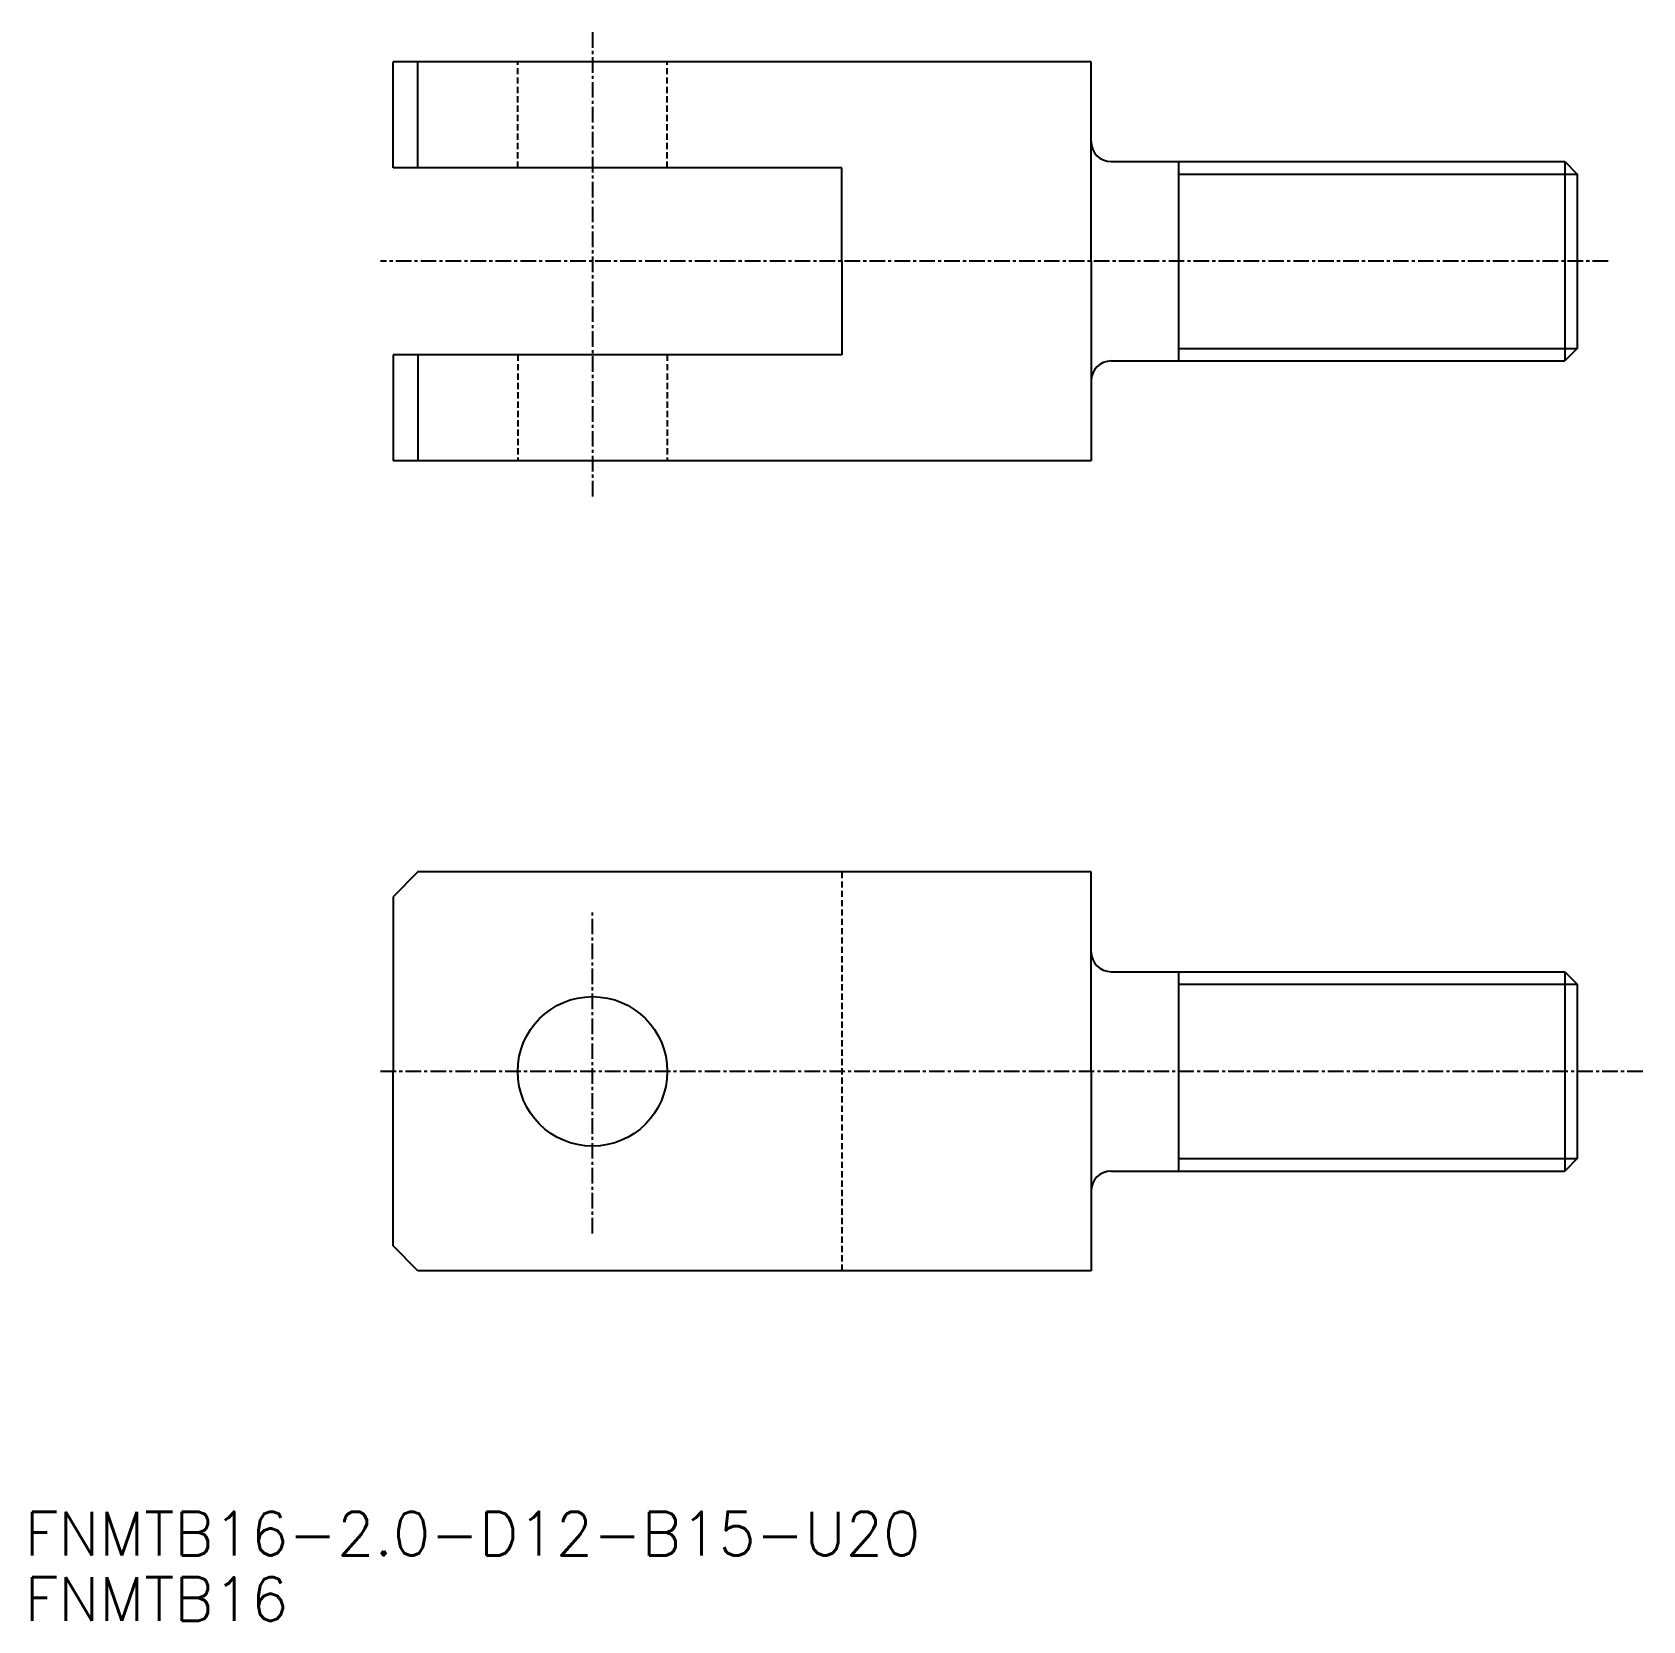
# Model space of a CAD drawing. Extents: x 1 to 130, y 1 to 128.
import ezdxf

# ---------------------------------------------------------------- set-up
doc = ezdxf.new("R2010")
doc.units = 0
doc.linetypes.add('CENTER', pattern=[2, 1.25, -0.25, 0.25, -0.25])
doc.linetypes.add('DASHED', pattern=[0.75, 0.5, -0.25])
doc.layers.get('0').update_dxf_attribs({"linetype": 'CONTINUOUS'})
doc.layers.add('CENTER', color=1, linetype='CENTER')
doc.styles.get("Standard").update_dxf_attribs({"font": 'txt.shx', "bigfont": 'extfont.shx'})

msp = doc.modelspace()

# ---------------------------------------------------------------- linework, layer by layer
at = {"color": 7, "linetype": 'CONTINUOUS'}
for p, q in [((86, 126), (30, 126)), ((30, 117.5), (30, 126)), ((32, 117.5), (32, 126)), ((86, 110), (86, 126)), ((87.6, 118), (124, 118)), ((124, 118), (124, 102)), ((124, 118), (125, 117)), ((66, 117.5), (30, 117.5)), ((66, 110), (66, 117.5)), ((125, 117), (125, 103)), ((66, 110), (66, 102.5)), ((86, 110), (86, 94)), ((66, 102.5), (30, 102.5)), ((30, 102.5), (30, 94)), ((32, 102.5), (32, 94)), ((125, 103), (124, 102)), ((87.6, 102), (124, 102)), ((86, 94), (30, 94)), ((32, 61), (30, 59)), ((86, 61), (32, 61)), ((86, 45), (86, 61)), ((30, 59), (30, 45)), ((87.6, 53), (124, 53)), ((124, 53), (124, 37)), ((124, 53), (125, 52)), ((125, 52), (125, 38)), ((30, 31), (30, 45)), ((86, 45), (86, 29)), ((125, 38), (124, 37)), ((87.6, 37), (124, 37)), ((32, 29), (30, 31)), ((86, 29), (32, 29))]:
    msp.add_line(p, q, dxfattribs=at)
at = {"color": 3, "linetype": 'DASHED'}
for p, q in [((40, 117.5), (40, 126)), ((52, 117.5), (52, 126)), ((40, 102.5), (40, 94)), ((52, 102.5), (52, 94)), ((66, 61), (66, 29))]:
    msp.add_line(p, q, dxfattribs=at)
at = {"color": 3}
for p, q in [((93, 118), (93, 102)), ((93, 117), (125, 117)), ((93, 103), (125, 103)), ((93, 53), (93, 37)), ((93, 52), (125, 52)), ((93, 38), (125, 38))]:
    msp.add_line(p, q, dxfattribs=at)
at = {"color": 7, "linetype": 'CONTINUOUS'}
msp.add_circle((46, 45), 6, dxfattribs=at)
for centre, start, end in [((87.6, 119.6), 180, 270), ((87.6, 100.4), 90, 180), ((87.6, 54.6), 180, 270), ((87.6, 35.4), 90, 180)]:
    msp.add_arc(centre, 1.6, start, end, dxfattribs=at)
at = {"layer": 'CENTER', "color": 1, "linetype": 'CENTER'}
for p, q in [((46, 128.38), (46, 91)), ((127.47, 110), (29, 110)), ((46, 32), (46, 58)), ((130.25, 45), (29, 45))]:
    msp.add_line(p, q, dxfattribs=at)

# ---------------------------------------------------------------- texts
at = {"color": 7, "linetype": 'CONTINUOUS'}
for s, p in [('FNMTB16-2.0-D12-B15-U20', (0.45, 6.17)), ('FNMTB16', (0.45, 0.92))]:
    msp.add_text(s, height=3.5, dxfattribs=at).set_placement(p)

doc.saveas('drawing.dxf')
